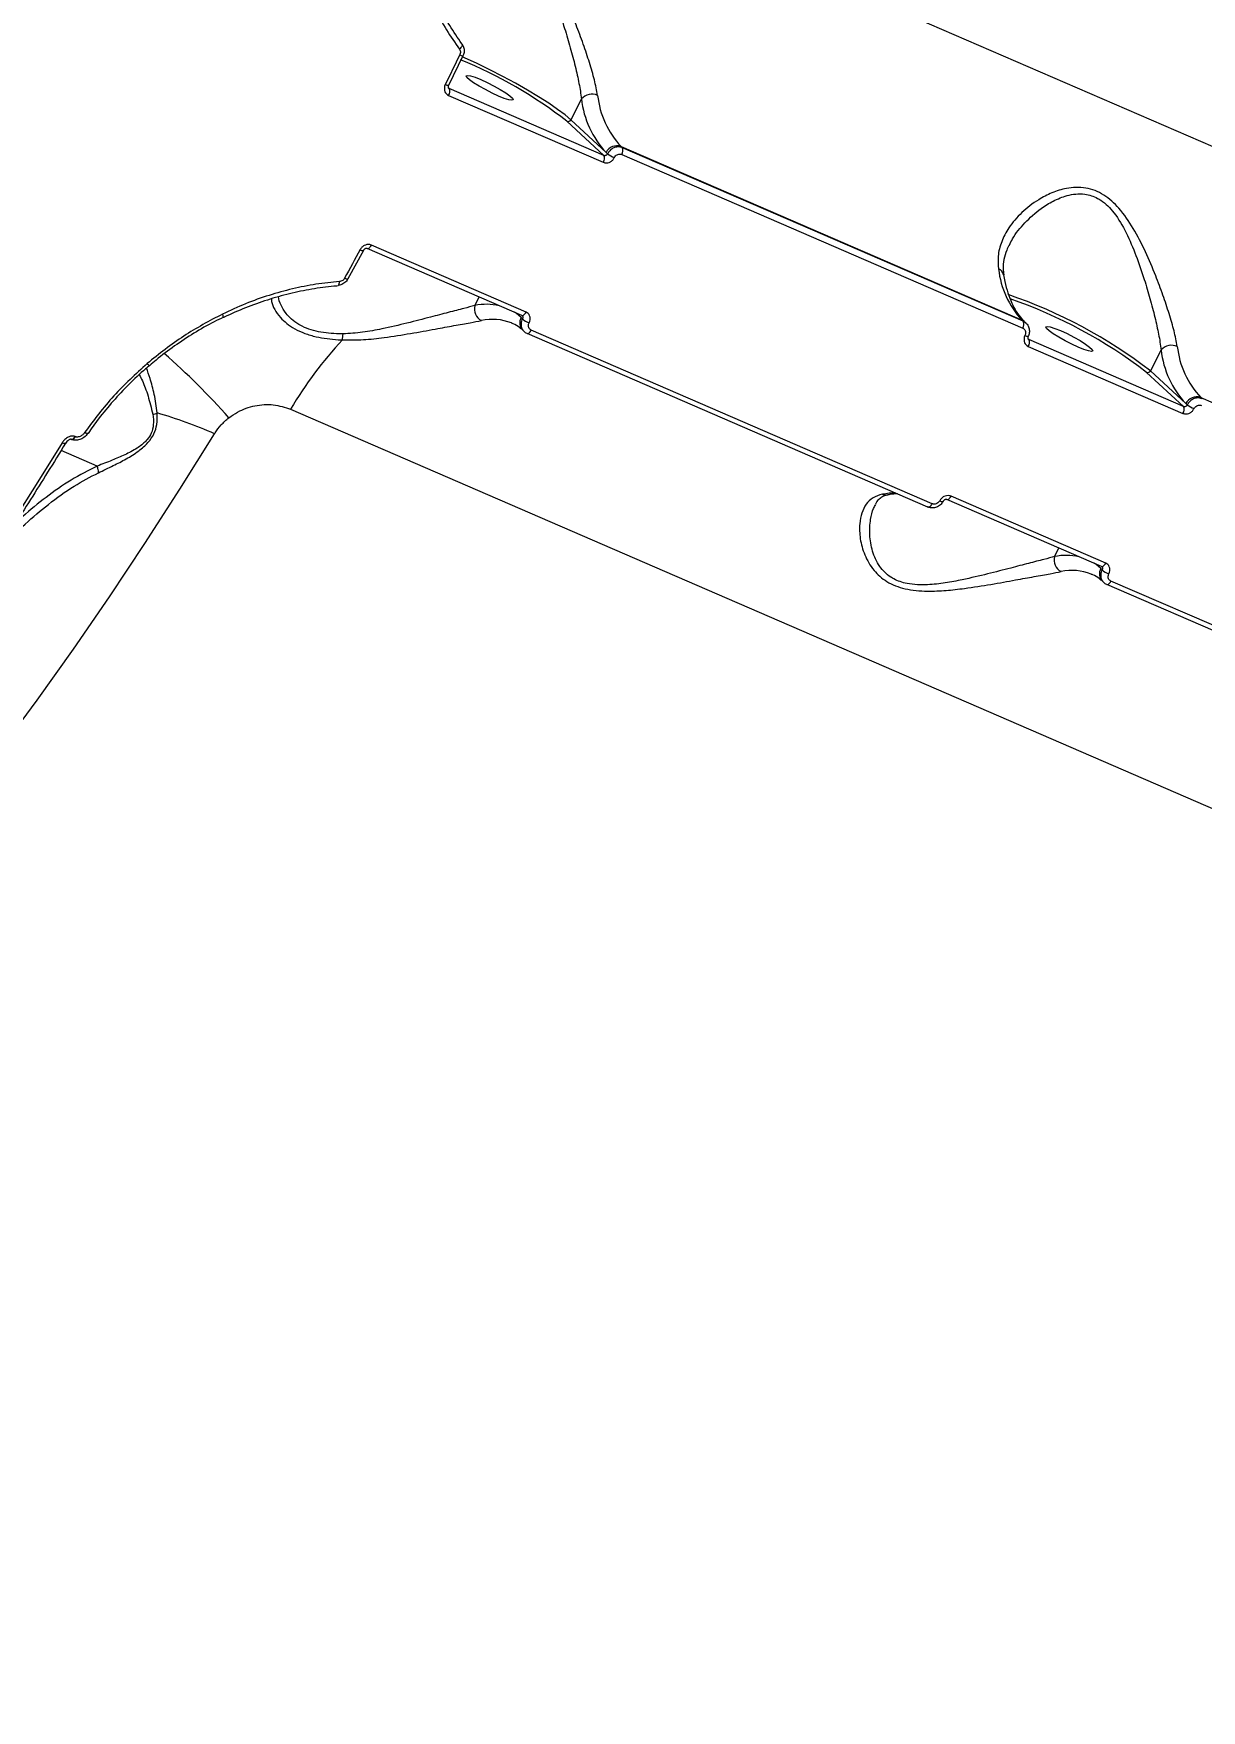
# Model space of a CAD drawing. Header units: millimetres. Extents: x -6901 to 7060, y -7557 to 6158.
# Drawn here: x 3276.9 to 3476.4, y -3749.8 to -3463.3 of the extents above; entities that cross this region are included whole.
import ezdxf

# ---------------------------------------------------------------- set-up
doc = ezdxf.new("R2010")
doc.units = ezdxf.units.MM
for name, color, linetype in [('DIKOM_ОБЪЕКТ', 7, 'Continuous'), ('DIKOM_РАЗМЕР_ЗОНА', 7, 'Continuous'), ('DIKOM_РАЗМЕР_ОБЪЕКТА', 7, 'Continuous')]:
    doc.layers.add(name, color=color, linetype=linetype)
doc.styles.add('style1', font='arial.ttf', dxfattribs={"width": 0.8})
doc.dimstyles.new('1-50', dxfattribs={"dimtxt": 300, "dimasz": 200, "dimexe": 100, "dimexo": 0, "dimgap": 100, "dimtad": 1, "dimtxsty": 'style1', "dimcen": 200, "dimclrd": 7, "dimclre": 7, "dimclrt": 7, "dimadec": 1, "dimazin": 2, "dimtfac": 1, "dimtmove": 0, "dimatfit": 2, "dimfxl": 0, "dimlwd": 25, "dimlwe": 18, "dimarcsym": 0})

# ---------------------------------------------------------------- blocks, each defined once
blk = doc.blocks.new('*D1')
at = {"layer": 'Defpoints', "color": 0, "transparency": 16777216}
for p in [(-4076.66, -462.32), (4983.51, -3127.59), (4983.51, -6854.07)]:
    blk.add_point(p, dxfattribs=at)
at = {"layer": 'DIKOM_РАЗМЕР_ОБЪЕКТА', "color": 7, "lineweight": 18, "transparency": 16777216}
for p, q in [((-4076.66, -462.32), (-4076.66, -6954.07)), ((4983.51, -3127.59), (4983.51, -6954.07))]:
    blk.add_line(p, q, dxfattribs=at)
at = {"layer": 'DIKOM_РАЗМЕР_ОБЪЕКТА', "color": 7, "lineweight": 25, "transparency": 16777216}
blk.add_line((-3876.66, -6854.07), (4783.51, -6854.07), dxfattribs=at)
at = {"layer": 'DIKOM_РАЗМЕР_ОБЪЕКТА', "color": 7, "transparency": 16777216}
for points in [[(-3876.66, -6820.74), (-3876.66, -6887.4), (-4076.66, -6854.07)], [(4783.51, -6820.74), (4783.51, -6887.4), (4983.51, -6854.07)]]:
    blk.add_solid(points, dxfattribs=at)
at = {"layer": 'DIKOM_РАЗМЕР_ОБЪЕКТА', "color": 7, "transparency": 16777216, "insert": (453.43, -6600.9), "char_height": 300, "attachment_point": 5, "style": 'style1'}
blk.add_mtext('9050', dxfattribs=at)
blk = doc.blocks.new('*D2')
at = {"layer": 'Defpoints', "color": 0, "transparency": 16777216}
for p in [(-1102.73, 4151.17), (-5819.23, -4492.42), (4721.24, -4492.42)]:
    blk.add_point(p, dxfattribs=at)
at = {"layer": 'DIKOM_РАЗМЕР_ОБЪЕКТА', "color": 7, "lineweight": 18, "transparency": 16777216}
for p, q in [((-1102.73, 4151.17), (-5919.23, 4151.17)), ((4721.24, -4492.42), (-5919.23, -4492.42))]:
    blk.add_line(p, q, dxfattribs=at)
at = {"layer": 'DIKOM_РАЗМЕР_ОБЪЕКТА', "color": 7, "lineweight": 25, "transparency": 16777216}
blk.add_line((-5819.23, 3951.17), (-5819.23, -4292.42), dxfattribs=at)
at = {"layer": 'DIKOM_РАЗМЕР_ОБЪЕКТА', "color": 7, "transparency": 16777216}
for points in [[(-5852.56, 3951.17), (-5785.89, 3951.17), (-5819.23, 4151.17)], [(-5852.56, -4292.42), (-5785.89, -4292.42), (-5819.23, -4492.42)]]:
    blk.add_solid(points, dxfattribs=at)
at = {"layer": 'DIKOM_РАЗМЕР_ОБЪЕКТА', "color": 7, "transparency": 16777216, "insert": (-6072.4, -170.63), "char_height": 300, "attachment_point": 5, "rotation": 90, "style": 'style1'}
blk.add_mtext('8650', dxfattribs=at)
blk = doc.blocks.new('*D3')
at = {"layer": 'Defpoints', "color": 0, "transparency": 16777216}
for p in [(-1553.27, 6158.28), (-6450.85, -6312.94), (5659.92, -6312.94)]:
    blk.add_point(p, dxfattribs=at)
at = {"layer": 'DIKOM_РАЗМЕР_ЗОНА', "color": 7, "lineweight": 18, "transparency": 16777216}
for p, q in [((-1553.27, 6158.28), (-6550.85, 6158.28)), ((5659.92, -6312.94), (-6550.85, -6312.94))]:
    blk.add_line(p, q, dxfattribs=at)
at = {"layer": 'DIKOM_РАЗМЕР_ЗОНА', "color": 7, "lineweight": 25, "transparency": 16777216}
blk.add_line((-6450.85, 5958.28), (-6450.85, -6112.94), dxfattribs=at)
at = {"layer": 'DIKOM_РАЗМЕР_ЗОНА', "color": 7, "transparency": 16777216}
for points in [[(-6484.18, 5958.28), (-6417.52, 5958.28), (-6450.85, 6158.28)], [(-6484.18, -6112.94), (-6417.52, -6112.94), (-6450.85, -6312.94)]]:
    blk.add_solid(points, dxfattribs=at)
at = {"layer": 'DIKOM_РАЗМЕР_ЗОНА', "color": 7, "transparency": 16777216, "insert": (-6704.02, -77.33), "char_height": 300, "attachment_point": 5, "rotation": 90, "style": 'style1'}
blk.add_mtext('12500', dxfattribs=at)
blk = doc.blocks.new('*D4')
at = {"layer": 'Defpoints', "color": 0, "transparency": 16777216}
for p in [(-5588.2, -1083.32), (7059.54, -2218.88), (7059.54, -7457.08)]:
    blk.add_point(p, dxfattribs=at)
at = {"layer": 'DIKOM_РАЗМЕР_ЗОНА', "color": 7, "lineweight": 18, "transparency": 16777216}
for p, q in [((-5588.2, -1083.32), (-5588.2, -7557.08)), ((7059.54, -2218.88), (7059.54, -7557.08))]:
    blk.add_line(p, q, dxfattribs=at)
at = {"layer": 'DIKOM_РАЗМЕР_ЗОНА', "color": 7, "lineweight": 25, "transparency": 16777216}
blk.add_line((-5388.2, -7457.08), (6859.54, -7457.08), dxfattribs=at)
at = {"layer": 'DIKOM_РАЗМЕР_ЗОНА', "color": 7, "transparency": 16777216}
for points in [[(-5388.2, -7423.74), (-5388.2, -7490.41), (-5588.2, -7457.08)], [(6859.54, -7423.74), (6859.54, -7490.41), (7059.54, -7457.08)]]:
    blk.add_solid(points, dxfattribs=at)
at = {"layer": 'DIKOM_РАЗМЕР_ЗОНА', "color": 7, "transparency": 16777216, "insert": (735.67, -7203.9), "char_height": 300, "attachment_point": 5, "style": 'style1'}
blk.add_mtext('12650', dxfattribs=at)

msp = doc.modelspace()

# ---------------------------------------------------------------- linework, layer by layer
at = {"layer": 'DIKOM_ОБЪЕКТ', "color": 7, "linetype": 'Continuous', "lineweight": 15}
for p, q in [((3657.331, -3560.119), (3368.474, -3435.021)), ((3350.238, -3467.1), (3347.772, -3472.125)), ((3347.905, -3472.676), (3347.744, -3472.526)), ((3347.905, -3472.676), (3347.793, -3472.599)), ((3347.803, -3473.837), (3374.212, -3485.275)), ((3374.315, -3484.113), (3347.905, -3472.676)), ((3370.496, -3474.442), (3368.658, -3478.008)), ((3374.701, -3483.617), (3368.658, -3478.008)), ((3368.018, -3478.27), (3374.315, -3484.113)), ((3374.936, -3483.835), (3374.701, -3483.617)), ((3377.26, -3482.571), (3445.76, -3512.237)), ((3377.482, -3482.776), (3377.26, -3482.571)), ((3377.382, -3483.932), (3445.882, -3513.599)), ((3445.982, -3512.442), (3377.482, -3482.776)), ((3333.23, -3500.329), (3330.595, -3505.197)), ((3360.299, -3511.443), (3333.889, -3500.005)), ((3361.016, -3510.867), (3334.607, -3499.43)), ((3328.914, -3506.402), (3328.725, -3506.413)), ((3328.913, -3506.291), (3328.919, -3506.29)), ((3352.293, -3509.747), (3353.039, -3508.299)), ((3359.366, -3511.039), (3360.175, -3511.79)), ((3360.175, -3511.79), (3360.41, -3512.008)), ((3360.295, -3511.441), (3360.353, -3511.481)), ((3445.76, -3512.237), (3445.982, -3512.442)), ((3446.213, -3512.532), (3446.435, -3512.738)), ((3358.536, -3512.725), (3358.656, -3512.776)), ((3360.688, -3514.177), (3360.465, -3513.97)), ((3361.139, -3514.471), (3361.196, -3514.508)), ((3429.696, -3544.174), (3361.196, -3514.508)), ((3430.411, -3543.604), (3361.911, -3513.938)), ((3446.942, -3515.566), (3446.78, -3515.416)), ((3446.942, -3515.566), (3446.829, -3515.49)), ((3446.839, -3516.728), (3473.249, -3528.165)), ((3473.352, -3527.004), (3446.942, -3515.566)), ((3469.533, -3517.333), (3467.694, -3520.899)), ((3467.055, -3521.16), (3473.352, -3527.004)), ((3473.738, -3526.507), (3467.694, -3520.899)), ((3473.973, -3526.725), (3473.738, -3526.507)), ((3476.297, -3525.462), (3544.797, -3555.127)), ((3476.518, -3525.667), (3476.297, -3525.462)), ((3320.807, -3527.468), (3609.664, -3652.566)), ((3283.396, -3532.631), (3283.325, -3532.6)), ((3284.054, -3532.159), (3283.982, -3532.128)), ((3286.172, -3531.576), (3286.167, -3531.584)), ((3287.756, -3537.171), (3281.593, -3534.503)), ((3459.336, -3554.334), (3432.926, -3542.896)), ((3460.053, -3553.758), (3433.643, -3542.32)), ((3451.329, -3552.638), (3452.076, -3551.189)), ((3458.403, -3553.929), (3459.212, -3554.68)), ((3459.212, -3554.68), (3459.447, -3554.898)), ((3459.332, -3554.332), (3459.39, -3554.371)), ((3457.573, -3555.616), (3457.693, -3555.667)), ((3459.724, -3557.067), (3459.502, -3556.861)), ((3460.176, -3557.362), (3460.233, -3557.399)), ((3528.733, -3587.065), (3460.233, -3557.399)), ((3529.448, -3586.495), (3460.947, -3556.828))]:
    msp.add_line(p, q, dxfattribs=at)
at = {"layer": 'DIKOM_ОБЪЕКТ', "color": 7, "linetype": 'Continuous', "lineweight": 15, "flags": 128}
for points in [[(3350.054, -3465.042), (3350.101, -3465.109), (3350.118, -3465.196), (3350.105, -3465.3), (3350.062, -3465.417), (3349.99, -3465.544), (3349.893, -3465.674), (3349.773, -3465.804), (3349.636, -3465.93)], [(3349.698, -3466.928), (3349.391, -3467.558), (3349.083, -3468.188), (3348.775, -3468.817), (3348.467, -3469.446), (3348.158, -3470.075), (3347.849, -3470.704), (3347.539, -3471.332), (3347.229, -3471.96)], [(3368.658, -3478.008), (3367.68, -3477.176), (3366.419, -3476.23), (3364.905, -3475.193), (3363.17, -3474.087), (3361.253, -3472.936), (3359.198, -3471.767), (3357.05, -3470.606), (3354.857, -3469.478), (3352.668, -3468.409), (3350.532, -3467.423), (3350.182, -3467.268)], [(3353.302, -3471.148), (3354.409, -3471.658), (3355.55, -3472.241), (3356.63, -3472.848), (3357.564, -3473.431), (3358.274, -3473.943), (3358.704, -3474.342), (3358.819, -3474.597), (3358.61, -3474.685), (3358.092, -3474.6), (3357.31, -3474.35), (3356.325, -3473.953), (3355.217, -3473.443), (3354.077, -3472.861), (3352.996, -3472.254), (3352.063, -3471.67), (3351.352, -3471.158), (3350.922, -3470.759), (3350.807, -3470.505), (3351.017, -3470.417), (3351.534, -3470.501), (3352.317, -3470.752), (3353.302, -3471.148)], [(3332.668, -3500.2), (3332.339, -3500.811), (3332.01, -3501.421), (3331.681, -3502.031), (3331.351, -3502.641), (3331.021, -3503.25), (3330.691, -3503.859), (3330.36, -3504.467), (3330.029, -3505.075)], [(3333.885, -3500.003), (3333.905, -3500.012), (3333.992, -3500.021), (3334.089, -3499.996), (3334.194, -3499.937), (3334.302, -3499.848), (3334.409, -3499.73), (3334.512, -3499.589), (3334.607, -3499.43)], [(3328.919, -3506.29), (3328.93, -3506.289), (3328.986, -3506.259), (3329.036, -3506.195), (3329.08, -3506.098), (3329.115, -3505.972), (3329.14, -3505.821), (3329.155, -3505.652)], [(3360.175, -3511.79), (3359.366, -3511.122), (3359.045, -3510.9)], [(3360.299, -3511.443), (3360.315, -3511.449), (3360.401, -3511.458), (3360.499, -3511.433), (3360.603, -3511.375), (3360.711, -3511.285), (3360.819, -3511.168), (3360.922, -3511.027), (3361.016, -3510.867)], [(3446.213, -3512.532), (3446.065, -3512.41), (3445.76, -3512.237)], [(3361.196, -3514.508), (3361.211, -3514.514), (3361.298, -3514.524), (3361.394, -3514.499), (3361.499, -3514.441), (3361.606, -3514.353), (3361.713, -3514.236), (3361.816, -3514.096), (3361.911, -3513.938)], [(3452.338, -3514.039), (3453.446, -3514.549), (3454.586, -3515.131), (3455.667, -3515.739), (3456.6, -3516.322), (3457.311, -3516.834), (3457.741, -3517.233), (3457.856, -3517.487), (3457.646, -3517.576), (3457.129, -3517.491), (3456.346, -3517.24), (3455.361, -3516.844), (3454.254, -3516.334), (3453.113, -3515.752), (3452.033, -3515.144), (3451.099, -3514.561), (3450.389, -3514.049), (3449.959, -3513.65), (3449.844, -3513.396), (3450.053, -3513.308), (3450.57, -3513.392), (3451.353, -3513.643), (3452.338, -3514.039)], [(3271.226, -3585.683), (3277.499, -3577.158), (3283.708, -3568.43), (3289.848, -3559.509), (3295.913, -3550.401), (3301.897, -3541.116), (3307.795, -3531.662)], [(3283.324, -3532.6), (3283.374, -3532.614), (3283.514, -3532.594), (3283.67, -3532.501), (3283.83, -3532.341), (3283.982, -3532.128)], [(3283.397, -3532.631), (3283.446, -3532.645), (3283.586, -3532.625), (3283.742, -3532.532), (3283.902, -3532.372), (3284.054, -3532.159)], [(3286.167, -3531.584), (3286.138, -3531.606), (3286.076, -3531.617), (3285.989, -3531.607), (3285.879, -3531.576), (3285.75, -3531.525), (3285.607, -3531.457)], [(3281.75, -3533.215), (3277.611, -3539.889), (3273.432, -3546.488), (3269.215, -3553.009), (3264.962, -3559.452), (3260.673, -3565.812), (3256.352, -3572.088), (3251.999, -3578.276), (3247.616, -3584.376)], [(3282.344, -3533.288), (3282.321, -3533.313), (3282.258, -3533.336), (3282.165, -3533.338), (3282.046, -3533.318), (3281.906, -3533.276), (3281.75, -3533.215)], [(3429.696, -3544.174), (3429.712, -3544.18), (3429.798, -3544.19), (3429.895, -3544.165), (3429.999, -3544.108), (3430.106, -3544.019), (3430.214, -3543.902), (3430.316, -3543.762), (3430.411, -3543.604)], [(3432.921, -3542.894), (3432.942, -3542.902), (3433.028, -3542.912), (3433.126, -3542.887), (3433.23, -3542.828), (3433.338, -3542.739), (3433.446, -3542.621), (3433.549, -3542.48), (3433.643, -3542.32)], [(3459.212, -3554.68), (3458.402, -3554.013), (3458.081, -3553.79)], [(3459.336, -3554.334), (3459.352, -3554.34), (3459.438, -3554.349), (3459.535, -3554.324), (3459.64, -3554.266), (3459.748, -3554.176), (3459.856, -3554.059), (3459.959, -3553.917), (3460.053, -3553.758)], [(3460.233, -3557.399), (3460.248, -3557.405), (3460.334, -3557.414), (3460.431, -3557.39), (3460.535, -3557.332), (3460.643, -3557.243), (3460.75, -3557.127), (3460.853, -3556.987), (3460.947, -3556.828)]]:
    msp.add_lwpolyline(points, dxfattribs=at)
at = {"layer": 'DIKOM_ОБЪЕКТ', "color": 7, "linetype": 'Continuous', "lineweight": 15}
for centre, radius, start, end in [((3350.341, -3465.844), 1.26, 239.31845, 265.33539), ((3319.618, -3540.864), 79.124, 52.28787, 67.5386), ((3347.817, -3471.001), 1.125, 238.47023, 267.70976), ((3346.838, -3473.166), 1.175, 325.2041, 24.69452), ((3372.315, -3476.127), 2.479, 67.70896, 137.18398), ((3386.268, -3472.764), 15.861, 186.07322, 223.17606), ((3388.274, -3472.236), 15.104, 186.07065, 223.17777), ((3368.194, -3477.788), 0.513, 249.91463, 334.5618), ((3376.555, -3484.498), 2.052, 69.9007, 154.57032), ((3378.69, -3478.281), 6.703, 235.94296, 247.403), ((3376.419, -3483.267), 1.17, 325.34511, 24.77761), ((3373.247, -3484.604), 1.176, 325.22459, 24.68776), ((3333.106, -3499.578), 0.761, 234.8782, 279.43773), ((3456.776, -3501.901), 15.106, 186.07314, 223.17539), ((3441.283, -3504.783), 1.367, 12.28107, 69.8076), ((3330.452, -3504.485), 0.726, 234.35864, 281.34638), ((3354.301, -3519.377), 9.837, 77.33478, 101.77973), ((3415.883, -3588.406), 85.098, 52.49429, 71.11957), ((3416.668, -3586.869), 82.803, 52.5184, 70.93455), ((3308.419, -3511.678), 0.881, 357.41583, 32.61062), ((3354.377, -3510.371), 2.176, 163.34806, 243.6252), ((3355.309, -3520.934), 8.82, 68.53944, 102.42798), ((3361.762, -3512.688), 1.824, 150.48323, 224.67405), ((3363.1, -3508.91), 4.103, 229.02819, 247.85549), ((3444.919, -3512.933), 1.171, 325.35272, 24.75828), ((3317.925, -3513.945), 11.85, 351.86335, 356.94076), ((3446.86, -3513.877), 1.141, 238.60389, 267.42405), ((3212.046, -3616.92), 131.886, 41.86155, 48.63441), ((3378.383, -3561.246), 66.753, 136.88383, 149.60106), ((3445.874, -3516.057), 1.175, 325.20385, 24.69477), ((3471.352, -3519.018), 2.479, 67.71781, 137.18562), ((3485.304, -3515.655), 15.86, 186.07247, 223.17681), ((3487.313, -3515.125), 15.106, 186.07361, 223.17492), ((3297.435, -3518.819), 1.415, 216.38501, 237.02638), ((3467.231, -3520.679), 0.513, 249.90222, 334.58169), ((3475.591, -3527.388), 2.052, 69.89803, 154.57299), ((3477.727, -3521.172), 6.703, 235.94296, 247.403), ((3296.871, -3525.483), 2.856, 277.56852, 293.55702), ((3275.776, -3604.4), 79.473, 66.24062, 73.75191), ((3472.284, -3527.495), 1.175, 325.2041, 24.69452), ((3423.891, -3551.899), 10.108, 88.23278, 101.295), ((3422.537, -3540.573), 1.546, 246.11451, 280.28656), ((3432.144, -3542.466), 0.764, 234.87832, 279.22654), ((3453.414, -3553.261), 2.176, 163.35152, 243.62561), ((3453.338, -3562.268), 9.838, 77.33496, 101.77957), ((3454.347, -3563.807), 8.804, 68.50347, 102.45886), ((3460.799, -3555.579), 1.824, 150.48323, 224.67405), ((3462.139, -3551.797), 4.107, 229.03837, 247.84532)]:
    msp.add_arc(centre, radius, start, end, dxfattribs=at)
for points, knots in [([(3341.752, -3447.995), (3342.049, -3449.294), (3342.644, -3451.89), (3343.923, -3455.622), (3345.497, -3459.233), (3347.374, -3462.705), (3348.882, -3464.855), (3349.636, -3465.93)], [0, 0, 0, 0, 0.1978361, 0.3955015, 0.5931665, 0.7965816, 1, 1, 1, 1]), ([(3350.054, -3465.042), (3348.658, -3462.959), (3346.544, -3459.803), (3344.486, -3455.051), (3343.192, -3451.334), (3342.598, -3448.753), (3342.305, -3447.481)], [0, 0, 0, 0, 0.3951703, 0.5986719, 0.8021625, 1, 1, 1, 1]), ([(3362.486, -3451.103), (3363.19, -3452.185), (3364.669, -3454.459), (3366.259, -3458.372), (3367.562, -3462.184), (3368.612, -3465.714), (3369.437, -3468.881), (3370.116, -3471.872), (3370.37, -3473.586), (3370.496, -3474.442)], [0, 0, 0, 0, 0.1463771, 0.3075802, 0.4690112, 0.6020991, 0.7351157, 0.8676431, 1, 1, 1, 1]), ([(3373.255, -3473.833), (3373.087, -3472.981), (3372.752, -3471.275), (3371.881, -3468.272), (3370.828, -3465.084), (3369.498, -3461.522), (3367.861, -3457.669), (3365.884, -3453.693), (3364.163, -3451.409), (3363.333, -3450.307)], [0, 0, 0, 0, 0.1316566, 0.2634933, 0.3951424, 0.5268773, 0.688293, 0.8495349, 1, 1, 1, 1]), ([(3349.636, -3465.93), (3349.688, -3466.019), (3349.792, -3466.196), (3349.822, -3466.523), (3349.769, -3466.772), (3349.71, -3466.9), (3349.698, -3466.928)], [0, 0, 0, 0, 0.3058146, 0.6115833, 0.9180668, 1, 1, 1, 1]), ([(3350.061, -3465.083), (3350.12, -3465.155), (3350.323, -3465.403), (3350.462, -3465.958), (3350.459, -3466.594), (3350.281, -3466.948), (3350.21, -3467.088)], [0, 0, 0, 0, 0.1315467, 0.4536495, 0.7837892, 1, 1, 1, 1]), ([(3347.229, -3471.96), (3347.186, -3472.062), (3347.078, -3472.318), (3347.039, -3472.759), (3347.151, -3473.22), (3347.407, -3473.612), (3347.671, -3473.762), (3347.803, -3473.837)], [0, 0, 0, 0, 0.1417656, 0.3567165, 0.5713541, 0.7857504, 1, 1, 1, 1]), ([(3347.777, -3472.127), (3347.762, -3472.155), (3347.723, -3472.231), (3347.705, -3472.359), (3347.718, -3472.485), (3347.751, -3472.563), (3347.783, -3472.586), (3347.795, -3472.595)], [0, 0, 0, 0, 0.1161965, 0.3184747, 0.5450141, 0.8197665, 1, 1, 1, 1]), ([(3374.936, -3483.835), (3374.908, -3483.884), (3374.853, -3483.983), (3374.719, -3484.089), (3374.567, -3484.147), (3374.426, -3484.152), (3374.346, -3484.124), (3374.315, -3484.113)], [0, 0, 0, 0, 0.2155289, 0.4306872, 0.6453392, 0.8594935, 1, 1, 1, 1]), ([(3377.482, -3482.776), (3377.356, -3482.732), (3377.039, -3482.621), (3376.468, -3482.632), (3375.846, -3482.852), (3375.293, -3483.26), (3375.055, -3483.643), (3374.936, -3483.835)], [0, 0, 0, 0, 0.1407145, 0.3554267, 0.5702836, 0.7851208, 1, 1, 1, 1]), ([(3376.115, -3484.47), (3376.173, -3484.373), (3376.291, -3484.18), (3376.566, -3483.973), (3376.875, -3483.862), (3377.16, -3483.855), (3377.319, -3483.91), (3377.382, -3483.932)], [0, 0, 0, 0, 0.2151415, 0.4301149, 0.6449148, 0.8594161, 1, 1, 1, 1]), ([(3374.212, -3485.275), (3374.307, -3485.307), (3374.545, -3485.39), (3374.972, -3485.381), (3375.437, -3485.214), (3375.85, -3484.905), (3376.026, -3484.615), (3376.115, -3484.47)], [0, 0, 0, 0, 0.1405694, 0.3550734, 0.5698217, 0.7848115, 1, 1, 1, 1]), ([(3472.292, -3516.724), (3472.124, -3515.871), (3471.788, -3514.165), (3470.918, -3511.163), (3469.865, -3507.975), (3468.532, -3504.415), (3466.907, -3500.549), (3464.874, -3496.594), (3462.557, -3493.183), (3460.229, -3491.058), (3458.241, -3490.058), (3456.637, -3489.613), (3454.988, -3489.512), (3453.013, -3489.742), (3450.831, -3490.432), (3448.205, -3491.812), (3445.629, -3493.808), (3443.517, -3496.287), (3442.189, -3498.816), (3441.557, -3501.188), (3441.693, -3502.771), (3441.755, -3503.499)], [0, 0, 0, 0, 0.0554757, 0.1110239, 0.166497, 0.222005, 0.2900242, 0.3579629, 0.4226762, 0.4774061, 0.5052469, 0.5330939, 0.5627094, 0.5923741, 0.6404306, 0.6885822, 0.7603267, 0.8320616, 0.8910002, 0.9498673, 1, 1, 1, 1]), ([(3443.622, -3499.42), (3443.79, -3499.06), (3444.418, -3497.715), (3446.201, -3495.552), (3448.598, -3493.379), (3451.084, -3491.828), (3453.101, -3490.998), (3454.942, -3490.646), (3456.72, -3490.655), (3458.19, -3491.124), (3459.474, -3491.903), (3460.443, -3492.701), (3461.99, -3494.474), (3463.653, -3497.345), (3465.289, -3501.239), (3466.591, -3505.049), (3467.644, -3508.595), (3468.468, -3511.747), (3469.149, -3514.751), (3469.404, -3516.464), (3469.533, -3517.333)], [0, 0, 0, 0, 0.0307564, 0.1148235, 0.2011041, 0.2563611, 0.3127409, 0.3455362, 0.3792107, 0.4274134, 0.4402541, 0.4703272, 0.5014049, 0.5756555, 0.6547541, 0.7360297, 0.8015999, 0.8683146, 0.9332396, 1, 1, 1, 1]), ([(3334.607, -3499.43), (3334.512, -3499.397), (3334.274, -3499.313), (3333.842, -3499.319), (3333.369, -3499.478), (3332.946, -3499.777), (3332.76, -3500.059), (3332.668, -3500.2)], [0, 0, 0, 0, 0.1406429, 0.3551014, 0.569848, 0.7848421, 1, 1, 1, 1]), ([(3333.885, -3500.009), (3333.86, -3499.998), (3333.814, -3499.978), (3333.678, -3499.983), (3333.535, -3500.031), (3333.403, -3500.115), (3333.295, -3500.22), (3333.252, -3500.297), (3333.233, -3500.33)], [0, 0, 0, 0, 0.2168836, 0.4055482, 0.5693111, 0.7205436, 0.8771892, 1, 1, 1, 1]), ([(3443.594, -3499.407), (3443.436, -3499.704), (3442.998, -3500.522), (3442.637, -3501.874), (3442.459, -3503.265), (3442.598, -3504.139), (3442.656, -3504.498)], [0, 0, 0, 0, 0.1769827, 0.4876519, 0.7898338, 1, 1, 1, 1]), ([(3329.155, -3505.652), (3327.814, -3505.785), (3325.133, -3506.051), (3321.113, -3506.858), (3317.091, -3507.967), (3313.083, -3509.387), (3310.468, -3510.598), (3309.161, -3511.203)], [0, 0, 0, 0, 0.19768, 0.3953862, 0.5930884, 0.7965463, 1, 1, 1, 1]), ([(3328.725, -3506.413), (3328.55, -3506.423), (3327.118, -3506.5), (3324.405, -3506.921), (3320.605, -3507.69), (3316.816, -3508.761), (3313.088, -3510.122), (3310.589, -3511.149), (3309.37, -3511.781), (3309.337, -3511.798)], [0, 0, 0, 0, 0.0266956, 0.2187387, 0.4120462, 0.6061833, 0.800631, 0.994705, 1, 1, 1, 1]), ([(3330.579, -3505.189), (3330.54, -3505.269), (3330.389, -3505.571), (3329.925, -3505.972), (3329.366, -3506.262), (3329.013, -3506.26), (3328.919, -3506.26)], [0, 0, 0, 0, 0.127479, 0.4870442, 0.8620046, 1, 1, 1, 1]), ([(3330.029, -3505.075), (3329.966, -3505.169), (3329.842, -3505.356), (3329.558, -3505.553), (3329.318, -3505.635), (3329.183, -3505.649), (3329.155, -3505.652)], [0, 0, 0, 0, 0.3067202, 0.613312, 0.9194925, 1, 1, 1, 1]), ([(3442.62, -3504.497), (3442.69, -3504.881), (3442.888, -3505.99), (3443.332, -3507.644), (3443.987, -3509.364), (3444.765, -3510.816), (3445.521, -3511.848), (3446.026, -3512.347), (3446.213, -3512.532)], [0, 0, 0, 0, 0.1035391, 0.2983161, 0.4928901, 0.6877589, 0.8843272, 1, 1, 1, 1]), ([(3317.534, -3508.609), (3317.532, -3508.765), (3317.527, -3509.32), (3318.023, -3510.421), (3318.896, -3511.689), (3320.094, -3512.815), (3321.468, -3513.748), (3323.177, -3514.53), (3325.622, -3515.254), (3327.882, -3515.537), (3329.418, -3515.61), (3329.655, -3515.622)], [0, 0, 0, 0, 0.0569496, 0.2024335, 0.3477557, 0.4549125, 0.5619525, 0.6709165, 0.779869, 0.9659658, 1, 1, 1, 1]), ([(3329.758, -3514.577), (3329.534, -3514.577), (3328.1, -3514.577), (3326.054, -3514.4), (3323.869, -3513.807), (3322.8, -3513.325), (3321.808, -3512.755), (3320.911, -3512.093), (3319.854, -3510.967), (3319.125, -3509.674), (3318.74, -3508.707), (3318.752, -3508.271), (3318.752, -3508.265)], [0, 0, 0, 0, 0.0361537, 0.2315457, 0.3332551, 0.4389074, 0.4584386, 0.569838, 0.6845954, 0.838978, 0.9976513, 1, 1, 1, 1]), ([(3309.161, -3511.203), (3306.913, -3512.393), (3302.366, -3514.8), (3298.335, -3518.026), (3296.296, -3519.658)], [0, 0, 0, 0, 0.4941779, 1, 1, 1, 1]), ([(3309.318, -3511.754), (3308.789, -3512.003), (3307.071, -3512.814), (3304.273, -3514.444), (3300.958, -3516.627), (3298.425, -3518.504), (3297.058, -3519.7), (3296.684, -3520.027)], [0, 0, 0, 0, 0.1164061, 0.3781795, 0.6399608, 0.9014892, 1, 1, 1, 1]), ([(3329.655, -3515.622), (3330.847, -3515.63), (3333.235, -3515.647), (3337.166, -3515.17), (3341.332, -3514.526), (3345.341, -3513.793), (3348.749, -3513.175), (3351.459, -3512.683), (3352.79, -3512.436), (3353.411, -3512.32)], [0, 0, 0, 0, 0.128149, 0.2567357, 0.4268167, 0.5968795, 0.7373122, 0.8775728, 1, 1, 1, 1]), ([(3352.293, -3509.747), (3351.686, -3509.908), (3350.38, -3510.254), (3347.776, -3510.93), (3344.525, -3511.773), (3340.728, -3512.764), (3336.808, -3513.665), (3333.127, -3514.391), (3330.879, -3514.515), (3329.758, -3514.577)], [0, 0, 0, 0, 0.1227012, 0.2642639, 0.4059913, 0.5771175, 0.7482355, 0.8743872, 1, 1, 1, 1]), ([(3360.41, -3512.008), (3360.35, -3512.141), (3360.198, -3512.475), (3360.141, -3513.049), (3360.267, -3513.659), (3360.512, -3513.966), (3360.632, -3514.116)], [0, 0, 0, 0, 0.1823833, 0.4587014, 0.7349078, 1, 1, 1, 1]), ([(3360.353, -3511.481), (3360.357, -3511.483), (3360.403, -3511.513), (3360.453, -3511.609), (3360.487, -3511.754), (3360.467, -3511.895), (3360.426, -3511.975), (3360.41, -3512.008)], [0, 0, 0, 0, 0.0259121, 0.2913759, 0.5572799, 0.823737, 1, 1, 1, 1]), ([(3361.554, -3512.71), (3361.599, -3512.611), (3361.715, -3512.361), (3361.763, -3511.93), (3361.661, -3511.477), (3361.411, -3511.091), (3361.148, -3510.942), (3361.016, -3510.867)], [0, 0, 0, 0, 0.1418441, 0.3566822, 0.5713507, 0.7857139, 1, 1, 1, 1]), ([(3446.49, -3512.797), (3446.486, -3512.791), (3446.37, -3512.618), (3446.172, -3512.529), (3445.982, -3512.442)], [0, 0, 0, 0, 0.0360052, 1, 1, 1, 1]), ([(3360.465, -3513.97), (3360.295, -3513.823), (3359.769, -3513.369), (3359.147, -3512.949), (3358.639, -3512.786), (3358.551, -3512.758)], [0, 0, 0, 0, 0.2840942, 0.8748103, 1, 1, 1, 1]), ([(3360.632, -3514.116), (3360.636, -3514.123), (3360.752, -3514.294), (3360.949, -3514.384), (3361.139, -3514.471)], [0, 0, 0, 0, 0.0382175, 1, 1, 1, 1]), ([(3361.911, -3513.938), (3361.823, -3513.888), (3361.648, -3513.788), (3361.481, -3513.531), (3361.413, -3513.23), (3361.446, -3512.942), (3361.523, -3512.776), (3361.554, -3512.71)], [0, 0, 0, 0, 0.2142391, 0.4285344, 0.6431699, 0.8580697, 1, 1, 1, 1]), ([(3445.882, -3513.599), (3445.97, -3513.649), (3446.146, -3513.749), (3446.317, -3514.01), (3446.391, -3514.318), (3446.366, -3514.612), (3446.294, -3514.783), (3446.266, -3514.851)], [0, 0, 0, 0, 0.2142346, 0.4286757, 0.643141, 0.8580972, 1, 1, 1, 1]), ([(3446.266, -3514.851), (3446.222, -3514.952), (3446.114, -3515.209), (3446.076, -3515.65), (3446.188, -3516.111), (3446.444, -3516.502), (3446.708, -3516.653), (3446.839, -3516.728)], [0, 0, 0, 0, 0.141877, 0.3568113, 0.5713267, 0.7857112, 1, 1, 1, 1]), ([(3446.479, -3512.818), (3446.529, -3512.858), (3446.759, -3513.04), (3446.977, -3513.551), (3447.05, -3514.239), (3446.968, -3514.765), (3446.814, -3514.987), (3446.798, -3515.01)], [0, 0, 0, 0, 0.0809988, 0.3725311, 0.6641033, 0.9647596, 1, 1, 1, 1]), ([(3446.813, -3515.018), (3446.799, -3515.045), (3446.76, -3515.122), (3446.742, -3515.25), (3446.755, -3515.375), (3446.788, -3515.454), (3446.82, -3515.477), (3446.832, -3515.486)], [0, 0, 0, 0, 0.1161484, 0.3184678, 0.5450348, 0.8198119, 1, 1, 1, 1]), ([(3296.296, -3519.658), (3294.329, -3521.449), (3290.344, -3525.078), (3287.199, -3529.313), (3285.607, -3531.457)], [0, 0, 0, 0, 0.4937613, 1, 1, 1, 1]), ([(3296.679, -3520.023), (3296.459, -3520.203), (3295.222, -3521.208), (3293.132, -3523.224), (3290.443, -3526.068), (3288.111, -3528.864), (3286.783, -3530.754), (3286.194, -3531.591)], [0, 0, 0, 0, 0.0537478, 0.3013115, 0.5503643, 0.8008128, 1, 1, 1, 1]), ([(3298.012, -3528.101), (3297.859, -3527.016), (3297.549, -3524.82), (3296.839, -3522.253), (3296.374, -3521.008), (3296.163, -3520.447)], [0, 0, 0, 0, 0.3487252, 0.7061294, 1, 1, 1, 1]), ([(3294.948, -3521.567), (3295.121, -3521.909), (3295.628, -3522.915), (3296.486, -3525.139), (3296.992, -3527.249), (3297.247, -3528.314)], [0, 0, 0, 0, 0.2039787, 0.5983016, 1, 1, 1, 1]), ([(3310.27, -3528.908), (3310.753, -3528.571), (3312.105, -3527.627), (3314.729, -3526.737), (3317.923, -3526.524), (3319.84, -3527.151), (3320.807, -3527.468)], [0, 0, 0, 0, 0.1529632, 0.428379, 0.7114358, 1, 1, 1, 1]), ([(3473.973, -3526.725), (3473.945, -3526.775), (3473.889, -3526.874), (3473.756, -3526.98), (3473.603, -3527.038), (3473.462, -3527.043), (3473.383, -3527.015), (3473.352, -3527.004)], [0, 0, 0, 0, 0.2153977, 0.4306701, 0.6452592, 0.8595988, 1, 1, 1, 1]), ([(3476.518, -3525.667), (3476.393, -3525.623), (3476.076, -3525.512), (3475.505, -3525.523), (3474.883, -3525.743), (3474.33, -3526.151), (3474.092, -3526.534), (3473.973, -3526.725)], [0, 0, 0, 0, 0.1407313, 0.3554396, 0.5702922, 0.7851251, 1, 1, 1, 1]), ([(3475.151, -3527.361), (3475.21, -3527.264), (3475.328, -3527.071), (3475.603, -3526.864), (3475.912, -3526.752), (3476.197, -3526.746), (3476.356, -3526.801), (3476.418, -3526.823)], [0, 0, 0, 0, 0.2150962, 0.4301253, 0.6449213, 0.8594187, 1, 1, 1, 1]), ([(3297.247, -3528.314), (3297.324, -3528.91), (3297.457, -3529.933), (3297.103, -3531.468), (3296.524, -3532.392), (3295.731, -3533.282), (3294.446, -3534.259), (3292.454, -3535.283), (3290.151, -3536.261), (3288.6, -3536.851), (3287.756, -3537.171)], [0, 0, 0, 0, 0.1504143, 0.2579332, 0.3421068, 0.3655835, 0.4905492, 0.6470414, 0.8079095, 1, 1, 1, 1]), ([(3287.963, -3538.319), (3288.808, -3537.918), (3290.371, -3537.175), (3292.709, -3535.98), (3294.751, -3534.716), (3296.451, -3533.274), (3297.531, -3531.673), (3298.055, -3529.888), (3298.028, -3528.753), (3298.012, -3528.101)], [0, 0, 0, 0, 0.1839833, 0.34016, 0.4956536, 0.6241898, 0.737467, 0.8492099, 1, 1, 1, 1]), ([(3307.795, -3531.662), (3307.825, -3531.614), (3308.154, -3531.085), (3308.897, -3530.09), (3309.806, -3529.307), (3310.27, -3528.908)], [0, 0, 0, 0, 0.0468196, 0.5142519, 1, 1, 1, 1]), ([(3473.249, -3528.165), (3473.343, -3528.198), (3473.581, -3528.281), (3474.009, -3528.272), (3474.474, -3528.105), (3474.886, -3527.795), (3475.063, -3527.506), (3475.151, -3527.361)], [0, 0, 0, 0, 0.1406154, 0.3550873, 0.5698315, 0.7848171, 1, 1, 1, 1]), ([(3283.982, -3532.128), (3283.859, -3532.091), (3283.614, -3532.016), (3283.154, -3532.074), (3282.627, -3532.294), (3282.117, -3532.694), (3281.866, -3533.051), (3281.75, -3533.215)], [0, 0, 0, 0, 0.1522874, 0.3040723, 0.5080353, 0.7732339, 1, 1, 1, 1]), ([(3283.324, -3532.6), (3283.325, -3532.6), (3283.329, -3532.602), (3283.322, -3532.598), (3283.294, -3532.595), (3283.233, -3532.598), (3283.146, -3532.615), (3283.011, -3532.663), (3282.809, -3532.777), (3282.555, -3532.986), (3282.423, -3533.183), (3282.349, -3533.292)], [0, 0, 0, 0, 0.0068736, 0.067362, 0.1224458, 0.175043, 0.2324876, 0.3278032, 0.4726169, 0.7081888, 1, 1, 1, 1]), ([(3286.156, -3531.576), (3286.107, -3531.65), (3285.889, -3531.985), (3285.36, -3532.419), (3284.626, -3532.739), (3283.95, -3532.814), (3283.571, -3532.68), (3283.402, -3532.62)], [0, 0, 0, 0, 0.0844081, 0.3790534, 0.6202881, 0.8315964, 1, 1, 1, 1]), ([(3285.607, -3531.457), (3285.503, -3531.586), (3285.297, -3531.843), (3284.903, -3532.099), (3284.533, -3532.218), (3284.25, -3532.226), (3284.109, -3532.178), (3284.054, -3532.159)], [0, 0, 0, 0, 0.2717693, 0.5388228, 0.7375953, 0.8966412, 1, 1, 1, 1]), ([(3282.344, -3533.289), (3281.327, -3534.938), (3278.377, -3539.722), (3273.433, -3547.529), (3267.491, -3556.655), (3261.477, -3565.619), (3255.504, -3574.262), (3251.081, -3580.484), (3248.689, -3583.783), (3248.248, -3584.392)], [0, 0, 0, 0, 0.0925193, 0.268317, 0.4441195, 0.6199268, 0.7957357, 0.9623011, 1, 1, 1, 1]), ([(3270.001, -3552.756), (3270.565, -3552.08), (3272.264, -3550.044), (3275.444, -3547.045), (3279.449, -3543.605), (3283.607, -3540.606), (3286.567, -3539.052), (3287.963, -3538.319)], [0, 0, 0, 0, 0.1113135, 0.3350078, 0.5586352, 0.7919021, 1, 1, 1, 1]), ([(3287.762, -3537.177), (3286.252, -3537.937), (3283.215, -3539.465), (3279.003, -3542.461), (3275.808, -3545.035), (3274.108, -3546.695), (3273.652, -3547.14)], [0, 0, 0, 0, 0.296485, 0.5965646, 0.8918578, 1, 1, 1, 1]), ([(3287.756, -3537.171), (3287.757, -3537.172), (3287.759, -3537.173), (3287.761, -3537.175), (3287.761, -3537.176), (3287.762, -3537.177)], [0, 0, 0, 0, 0.426934, 0.7751535, 1, 1, 1, 1]), ([(3287.963, -3538.319), (3287.964, -3538.289), (3287.969, -3538.128), (3287.936, -3537.758), (3287.824, -3537.384), (3287.762, -3537.177)], [0, 0, 0, 0, 0.0927386, 0.4978329, 1, 1, 1, 1]), ([(3421.911, -3541.986), (3421.345, -3542.158), (3420.213, -3542.501), (3419.076, -3543.641), (3418.322, -3545.153), (3417.945, -3547.126), (3418.023, -3549.555), (3418.763, -3552.312), (3420.207, -3554.913), (3422.169, -3556.697), (3424.111, -3557.654), (3425.796, -3558.176), (3427.65, -3558.466), (3430.001, -3558.586), (3432.79, -3558.458), (3436.445, -3558.033), (3440.483, -3557.394), (3444.482, -3556.666), (3447.871, -3556.05), (3450.538, -3555.567), (3451.846, -3555.323), (3452.447, -3555.211)], [0, 0, 0, 0, 0.0554758, 0.1110229, 0.166497, 0.2220067, 0.2900239, 0.3579623, 0.4226769, 0.4774078, 0.5052468, 0.5330944, 0.5627103, 0.5923743, 0.6404296, 0.6885818, 0.7603262, 0.8320613, 0.8910005, 0.9498672, 1, 1, 1, 1]), ([(3451.329, -3552.638), (3450.741, -3552.794), (3449.467, -3553.132), (3446.908, -3553.793), (3443.691, -3554.632), (3439.889, -3555.612), (3436.1, -3556.513), (3432.646, -3557.162), (3430.058, -3557.464), (3427.858, -3557.482), (3425.852, -3557.262), (3424.334, -3556.747), (3423.115, -3556.03), (3422.258, -3555.336), (3421.048, -3553.876), (3420.091, -3551.66), (3419.654, -3548.878), (3419.814, -3546.424), (3420.211, -3544.683), (3420.64, -3543.945), (3420.77, -3543.721)], [0, 0, 0, 0, 0.0593378, 0.128603, 0.1997506, 0.2839079, 0.3702814, 0.4255957, 0.482036, 0.5148642, 0.5485757, 0.5968294, 0.6096826, 0.6397894, 0.6709012, 0.7452279, 0.8244117, 0.9057746, 0.9714132, 1, 1, 1, 1]), ([(3422.842, -3542.105), (3422.766, -3542.115), (3422.399, -3542.161), (3421.914, -3542.385), (3421.337, -3542.793), (3420.945, -3543.214), (3420.779, -3543.615), (3420.743, -3543.701)], [0, 0, 0, 0, 0.0635276, 0.3071115, 0.6031774, 0.9147047, 1, 1, 1, 1]), ([(3424.507, -3541.927), (3424.073, -3541.943), (3423.53, -3541.963), (3422.939, -3542.071), (3422.821, -3542.092)], [0, 0, 0, 0, 0.800068, 1, 1, 1, 1]), ([(3432.253, -3543.213), (3432.229, -3543.266), (3432.103, -3543.546), (3431.677, -3543.954), (3431.001, -3544.298), (3430.279, -3544.351), (3429.77, -3544.253), (3429.561, -3544.098), (3429.532, -3544.077)], [0, 0, 0, 0, 0.0552192, 0.2875907, 0.5295767, 0.7512324, 0.9654766, 1, 1, 1, 1]), ([(3431.704, -3543.091), (3431.643, -3543.185), (3431.519, -3543.373), (3431.236, -3543.572), (3430.921, -3543.678), (3430.633, -3543.682), (3430.474, -3543.626), (3430.411, -3543.604)], [0, 0, 0, 0, 0.2151769, 0.4302047, 0.644986, 0.8594592, 1, 1, 1, 1]), ([(3433.643, -3542.32), (3433.549, -3542.287), (3433.311, -3542.204), (3432.879, -3542.21), (3432.406, -3542.369), (3431.982, -3542.668), (3431.797, -3542.95), (3431.704, -3543.091)], [0, 0, 0, 0, 0.1406121, 0.3551133, 0.5698746, 0.7848974, 1, 1, 1, 1]), ([(3432.922, -3542.899), (3432.897, -3542.889), (3432.851, -3542.868), (3432.714, -3542.874), (3432.572, -3542.922), (3432.439, -3543.006), (3432.331, -3543.111), (3432.289, -3543.187), (3432.27, -3543.221)], [0, 0, 0, 0, 0.2168456, 0.4056674, 0.5694225, 0.720551, 0.8771951, 1, 1, 1, 1]), ([(3459.447, -3554.898), (3459.386, -3555.031), (3459.235, -3555.366), (3459.177, -3555.94), (3459.304, -3556.55), (3459.549, -3556.857), (3459.669, -3557.007)], [0, 0, 0, 0, 0.1823989, 0.4587135, 0.734839, 1, 1, 1, 1]), ([(3459.39, -3554.371), (3459.394, -3554.374), (3459.44, -3554.404), (3459.49, -3554.5), (3459.524, -3554.645), (3459.503, -3554.786), (3459.463, -3554.866), (3459.447, -3554.898)], [0, 0, 0, 0, 0.0259919, 0.2912773, 0.5574224, 0.8237938, 1, 1, 1, 1]), ([(3460.59, -3555.601), (3460.636, -3555.502), (3460.751, -3555.252), (3460.8, -3554.821), (3460.698, -3554.368), (3460.447, -3553.982), (3460.185, -3553.833), (3460.053, -3553.758)], [0, 0, 0, 0, 0.1418459, 0.3566867, 0.5713469, 0.7857112, 1, 1, 1, 1]), ([(3459.502, -3556.861), (3459.331, -3556.714), (3458.806, -3556.26), (3458.184, -3555.839), (3457.676, -3555.677), (3457.587, -3555.649)], [0, 0, 0, 0, 0.2840934, 0.8748147, 1, 1, 1, 1]), ([(3459.669, -3557.007), (3459.673, -3557.014), (3459.788, -3557.185), (3459.986, -3557.275), (3460.176, -3557.362)], [0, 0, 0, 0, 0.0382175, 1, 1, 1, 1]), ([(3460.947, -3556.828), (3460.86, -3556.779), (3460.684, -3556.679), (3460.518, -3556.422), (3460.45, -3556.121), (3460.483, -3555.833), (3460.56, -3555.667), (3460.59, -3555.601)], [0, 0, 0, 0, 0.2141567, 0.4285338, 0.6431308, 0.858064, 1, 1, 1, 1])]:
    msp.add_open_spline(points, degree=3, knots=knots, dxfattribs=at)

# ---------------------------------------------------------------- dimensions: what is measured, and where the dimension line sits
at = {"layer": 'DIKOM_РАЗМЕР_ЗОНА'}
dim = msp.add_linear_dim(base=(-6450.85, -6312.937), p1=(-1553.272, 6158.285), p2=(5659.925, -6312.937), angle=90, text='12500', dimstyle='1-50', dxfattribs=at)
dim.commit()
dim.dimension.update_dxf_attribs({"geometry": '*D3', "text_midpoint": (-6450.85, -77.326), "dimtype": 160})
dim = msp.add_linear_dim(base=(7059.538, -7457.077), p1=(-5588.199, -1083.325), p2=(7059.538, -2218.883), text='12650', dimstyle='1-50', dxfattribs=at)
dim.commit()
dim.dimension.update_dxf_attribs({"geometry": '*D4', "text_midpoint": (735.669, -7457.077), "dimtype": 160})
at = {"layer": 'DIKOM_РАЗМЕР_ОБЪЕКТА'}
dim = msp.add_linear_dim(base=(-5819.225, -4492.425), p1=(-1102.732, 4151.169), p2=(4721.24, -4492.425), angle=90, text='8650', dimstyle='1-50', dxfattribs=at)
dim.commit()
dim.dimension.update_dxf_attribs({"geometry": '*D2', "text_midpoint": (-5819.225, -170.628), "dimtype": 160})
dim = msp.add_linear_dim(base=(4983.514, -6854.07), p1=(-4076.663, -462.325), p2=(4983.514, -3127.595), text='9050', dimstyle='1-50', dxfattribs=at)
dim.commit()
dim.dimension.update_dxf_attribs({"geometry": '*D1', "text_midpoint": (453.425, -6854.07), "dimtype": 160})

doc.saveas('drawing.dxf')
